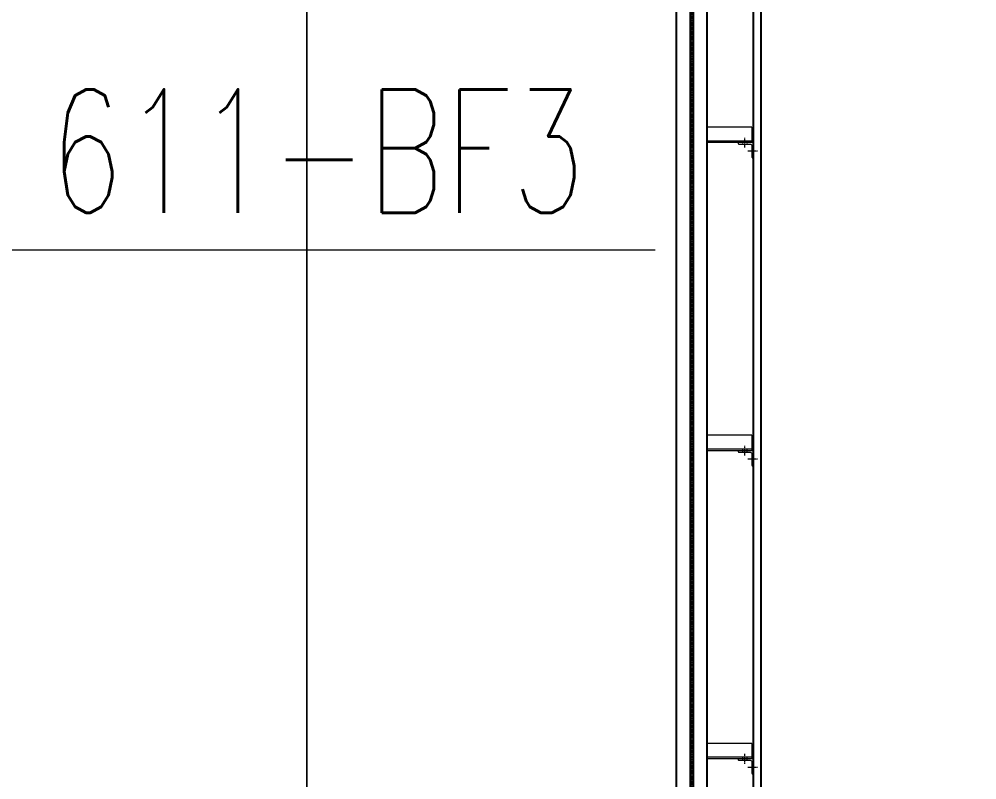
# Model space of a CAD drawing. Header units: millimetres. Extents: x -243837 to -5443, y 40 to 285140.
# Drawn here: x -107695 to -104585, y 119809 to 122278 of the extents above; entities that cross this region are included whole.
import ezdxf

# ---------------------------------------------------------------- set-up
doc = ezdxf.new("R2010")
doc.units = ezdxf.units.MM
doc.linetypes.add('CENTER', pattern=[50.8, 31.75, -6.35, 6.35, -6.35])
doc.linetypes.add('HIDDEN', pattern=[0.375, 0.25, -0.125])
for name, color, linetype, lineweight in [('Conitnuous', 7, 'Continuous', 25), ('kadyan', 143, 'Continuous', 13), ('R-OBJECT', 2, 'Continuous', 20)]:
    doc.layers.add(name, color=color, linetype=linetype, lineweight=lineweight)
doc.styles.add('KA', font='romans.shx', dxfattribs={"width": 0.7})
doc.dimstyles.new('rakesh', dxfattribs={"dimscale": 160, "dimtxt": 2.5, "dimasz": 1, "dimexe": 0.8, "dimexo": 0.8, "dimgap": 1, "dimtad": 1, "dimdec": 0, "dimzin": 0, "dimdsep": 46, "dimtxsty": 'KA', "dimblk": 'OBLIQUE', "dimcen": 1.5, "dimclrd": 1, "dimclre": 1, "dimclrt": 2, "dimadec": 0, "dimazin": 0, "dimtfac": 1, "dimtdec": 0, "dimtmove": 0, "dimatfit": 2, "dimfxl": 0, "dimtolj": 1, "dimtzin": 0, "dimlwd": -1, "dimlwe": -1, "dimarcsym": 1})

# ---------------------------------------------------------------- blocks, each defined once
blk = doc.blocks.new('_Oblique')
at = {"color": 0, "linetype": 'ByBlock', "lineweight": -2}
blk.add_line((-0.5, -0.5), (0.5, 0.5), dxfattribs=at)
blk = doc.blocks.new('*D224')
at = {"layer": 'DEFPOINTS', "color": 0, "ltscale": 10, "transparency": 16777216}
for p in [(-106760.2, 129714.9), (-190510.6, 125814.8, -169.4), (-106760.2, 110177.3)]:
    blk.add_point(p, dxfattribs=at)
at = {"layer": 'R-OBJECT', "color": 1, "ltscale": 10, "transparency": 16777216}
for p, q in [((-190510.6, 125942.8), (-190510.6, 129906.9)), ((-106760.2, 110305.3), (-106760.2, 129906.9)), ((-190510.6, 129714.9), (-106760.2, 129714.9))]:
    blk.add_line(p, q, dxfattribs=at)
at = {"layer": 'R-OBJECT', "color": 1, "ltscale": 10, "transparency": 16777216, "xscale": 160, "yscale": 160, "zscale": 160, "rotation": 180}
blk.add_blockref('_Oblique', (-190510.6, 129714.9), dxfattribs=at)
at = {"layer": 'R-OBJECT', "color": 1, "ltscale": 10, "transparency": 16777216, "xscale": 160, "yscale": 160, "zscale": 160}
blk.add_blockref('_Oblique', (-106760.2, 129714.9), dxfattribs=at)
at = {"layer": 'R-OBJECT', "color": 2, "ltscale": 10, "transparency": 16777216, "insert": (-148635.4, 130179.7), "char_height": 400, "attachment_point": 5, "style": 'KA'}
blk.add_mtext('\\A1;83750 (HORIZONTAL PULLEY CRS.)', dxfattribs=at)
blk = doc.blocks.new('*D225')
at = {"layer": 'DEFPOINTS', "color": 0, "ltscale": 10, "transparency": 16777216}
for p in [(-106759.9, 127989.4), (-108009.9, 117114.4, -43.5), (-106759.9, 117114.4)]:
    blk.add_point(p, dxfattribs=at)
at = {"layer": 'R-OBJECT', "color": 1, "ltscale": 10, "transparency": 16777216}
for p, q in [((-108009.9, 117242.4), (-108009.9, 128181.4)), ((-106759.9, 117242.4), (-106759.9, 128181.4)), ((-108009.9, 127989.4), (-106759.9, 127989.4))]:
    blk.add_line(p, q, dxfattribs=at)
at = {"layer": 'R-OBJECT', "color": 1, "ltscale": 10, "transparency": 16777216, "xscale": 160, "yscale": 160, "zscale": 160, "rotation": 180}
blk.add_blockref('_Oblique', (-108009.9, 127989.4), dxfattribs=at)
at = {"layer": 'R-OBJECT', "color": 1, "ltscale": 10, "transparency": 16777216, "xscale": 160, "yscale": 160, "zscale": 160}
blk.add_blockref('_Oblique', (-106759.9, 127989.4), dxfattribs=at)
at = {"layer": 'R-OBJECT', "color": 2, "ltscale": 10, "transparency": 16777216, "insert": (-107384.9, 128349.4), "char_height": 400, "attachment_point": 5, "style": 'KA'}
blk.add_mtext('\\A1;1250', dxfattribs=at)
blk = doc.blocks.new('*D267')
at = {"layer": 'DEFPOINTS', "color": 0, "ltscale": 10, "transparency": 16777216}
for p in [(-99129.9, 285140), (-118071.6, 111168.1)]:
    blk.add_point(p, dxfattribs=at)
at = {"layer": 'R-OBJECT', "color": 1, "ltscale": 10, "transparency": 16777216}
blk.add_line((-117727.6, 114327.7), (-118071.6, 111168.1), dxfattribs=at)
at = {"layer": 'R-OBJECT', "color": 1, "ltscale": 10, "transparency": 16777216, "xscale": 160, "yscale": 160, "zscale": 160, "rotation": 263.7862272517605}
blk.add_blockref('_Oblique', (-118071.6, 111168.1), dxfattribs=at)
at = {"layer": 'R-OBJECT', "color": 2, "ltscale": 10, "transparency": 16777216, "insert": (-118199.5, 113319.5), "char_height": 400, "attachment_point": 5, "rotation": 83.7862, "style": 'KA'}
blk.add_mtext('\\A1;R175000', dxfattribs=at)
blk = doc.blocks.new('*D397')
at = {"layer": 'DEFPOINTS', "color": 0, "ltscale": 10, "transparency": 16777216}
for p in [(-99129.9, 285140), (-130317, 112941.4)]:
    blk.add_point(p, dxfattribs=at)
at = {"layer": 'R-OBJECT', "color": 1, "ltscale": 10, "transparency": 16777216}
blk.add_line((-129734.3, 116158.5), (-130317, 112941.4), dxfattribs=at)
at = {"layer": 'R-OBJECT', "color": 1, "ltscale": 10, "transparency": 16777216, "xscale": 160, "yscale": 160, "zscale": 160, "rotation": 259.7343612702829}
blk.add_blockref('_Oblique', (-130317, 112941.4), dxfattribs=at)
at = {"layer": 'R-OBJECT', "color": 2, "ltscale": 10, "transparency": 16777216, "insert": (-130276.3, 115186.1), "char_height": 400, "attachment_point": 5, "rotation": 79.7344, "style": 'KA'}
blk.add_mtext('\\A1;R175000', dxfattribs=at)
blk = doc.blocks.new('A$C2FB84F51')
at = {"color": 7, "linetype": 'ByBlock', "lineweight": 9}
for p, q in [((7633.4, 5688.5, 2.4), (7488.4, 5688.5, 2.4)), ((7633.4, 5688.5, 2.4), (7633.4, 5638.5, 2.4)), ((7633.4, 5643.5, 2.4), (7488.4, 5643.5, 2.4)), ((7633.4, 5638.5, 2.4), (7488.4, 5638.5, 2.4)), ((7633.4, 4688.5, 2.4), (7488.4, 4688.5, 2.4)), ((7633.4, 4688.5, 2.4), (7633.4, 4638.5, 2.4)), ((7633.4, 4643.5, 2.4), (7488.4, 4643.5, 2.4)), ((7633.4, 4638.5, 2.4), (7488.4, 4638.5, 2.4)), ((7633.4, 3688.5, 2.4), (7488.4, 3688.5, 2.4)), ((7633.4, 3688.5, 2.4), (7488.4, 3688.5, 2.4)), ((7633.4, 3688.5, 2.4), (7633.4, 3638.5, 2.4)), ((7633.4, 3688.5, 2.4), (7633.4, 3638.5, 2.4)), ((7633.4, 3643.5, 2.4), (7488.4, 3643.5, 2.4)), ((7633.4, 3643.5, 2.4), (7488.4, 3643.5, 2.4)), ((7633.4, 3638.5, 2.4), (7488.4, 3638.5, 2.4)), ((7633.4, 3638.5, 2.4), (7488.4, 3638.5, 2.4))]:
    blk.add_line(p, q, dxfattribs=at)
at = {"color": 7, "linetype": 'ByBlock', "lineweight": 9, "elevation": 2.4}
for points in [[(7638.4, 5638.5), (7588.4, 5638.5), (7588.4, 5636.5, 0.414214), (7591.4, 5633.5), (7627.4, 5633.5, -0.414214), (7633.4, 5627.5), (7633.4, 5591.5, 0.414214), (7636.4, 5588.5), (7638.4, 5588.5)], [(7638.4, 4638.5), (7588.4, 4638.5), (7588.4, 4636.5, 0.414214), (7591.4, 4633.5), (7627.4, 4633.5, -0.414214), (7633.4, 4627.5), (7633.4, 4591.5, 0.414214), (7636.4, 4588.5), (7638.4, 4588.5)], [(7638.4, 3638.5), (7588.4, 3638.5), (7588.4, 3636.5, 0.414214), (7591.4, 3633.5), (7627.4, 3633.5, -0.414214), (7633.4, 3627.5), (7633.4, 3591.5, 0.414214), (7636.4, 3588.5), (7638.4, 3588.5)], [(7638.4, 3638.5), (7588.4, 3638.5), (7588.4, 3636.5, 0.414214), (7591.4, 3633.5), (7627.4, 3633.5, -0.414214), (7633.4, 3627.5), (7633.4, 3591.5, 0.414214), (7636.4, 3588.5), (7638.4, 3588.5)]]:
    blk.add_lwpolyline(points, format="xyb", close=True, dxfattribs=at)
at = {"layer": 'Conitnuous'}
for p, q in [((7388.4, 215.9, 2.4), (7388.4, 8677.5, 141.8)), ((7433.4, 215.9, 2.5), (7433.4, 8677.5, 141.9)), ((7443.4, 215.9, 2.5), (7443.4, 8677.5, 141.9)), ((7488.4, 215.9, 2.4), (7488.4, 8677.5, 141.8))]:
    blk.add_line(p, q, dxfattribs=at)
at = {"layer": 'Conitnuous', "color": 6}
for p, q in [((7638.4, 2408, 2.4), (7638.4, 8695.6, 141.7)), ((7663.4, 2407.3, 2.4), (7663.4, 8695.6, 141.7))]:
    blk.add_line(p, q, dxfattribs=at)
at = {"layer": 'kadyan', "color": 1, "linetype": 'CENTER', "lineweight": 9, "ltscale": 0.1}
for p, q in [((7438.4, 8677.6, 138.3), (7438.4, 0, -1)), ((7610.4, 5622.5, 2.4), (7610.4, 5654.4, 2.4)), ((7651.3, 5610.5, 2.4), (7620.3, 5610.5, 2.4)), ((7610.4, 4622.5, 2.4), (7610.4, 4654.4, 2.4)), ((7651.3, 4610.5, 2.4), (7620.3, 4610.5, 2.4)), ((7610.4, 3622.5, 2.4), (7610.4, 3654.4, 2.4)), ((7610.4, 3622.5, 2.4), (7610.4, 3654.4, 2.4)), ((7651.3, 3610.5, 2.4), (7620.3, 3610.5, 2.4)), ((7651.3, 3610.5, 2.4), (7620.3, 3610.5, 2.4))]:
    blk.add_line(p, q, dxfattribs=at)
at = {"layer": 'kadyan', "color": 2, "linetype": 'HIDDEN', "lineweight": 9, "ltscale": 0.1}
for p, q in [((7603.4, 5633.5, 2.4), (7603.4, 5643.5, 2.4)), ((7617.4, 5633.5, 2.4), (7617.4, 5643.5, 2.4)), ((7638.4, 5617.5, 2.4), (7633.4, 5617.5, 2.4)), ((7638.4, 5603.5, 2.4), (7633.4, 5603.5, 2.4)), ((7603.4, 4633.5, 2.4), (7603.4, 4643.5, 2.4)), ((7617.4, 4633.5, 2.4), (7617.4, 4643.5, 2.4)), ((7638.4, 4617.5, 2.4), (7633.4, 4617.5, 2.4)), ((7638.4, 4603.5, 2.4), (7633.4, 4603.5, 2.4)), ((7603.4, 3633.5, 2.4), (7603.4, 3643.5, 2.4)), ((7603.4, 3633.5, 2.4), (7603.4, 3643.5, 2.4)), ((7617.4, 3633.5, 2.4), (7617.4, 3643.5, 2.4)), ((7617.4, 3633.5, 2.4), (7617.4, 3643.5, 2.4)), ((7638.4, 3617.5, 2.4), (7633.4, 3617.5, 2.4)), ((7638.4, 3617.5, 2.4), (7633.4, 3617.5, 2.4)), ((7638.4, 3603.5, 2.4), (7633.4, 3603.5, 2.4)), ((7638.4, 3603.5, 2.4), (7633.4, 3603.5, 2.4))]:
    blk.add_line(p, q, dxfattribs=at)
blk = doc.blocks.new('A$C1D572FE8')
at = {"layer": 'R-OBJECT', "ltscale": 10}
blk.add_blockref('A$C2FB84F51', (0, 0), dxfattribs=at)

msp = doc.modelspace()

# ---------------------------------------------------------------- block references
at = {"layer": 'R-OBJECT', "ltscale": 10}
msp.add_blockref('A$C1D572FE8', (-112948.6, 116239.15, 10.58), dxfattribs=at)

# ---------------------------------------------------------------- texts
at = {"layer": 'R-OBJECT', "color": 2, "ltscale": 10, "insert": (-107596.45, 122050.2, -20.5), "char_height": 400, "attachment_point": 1, "style": 'KA'}
msp.add_mtext('611-BF3', dxfattribs=at)

# ---------------------------------------------------------------- dimensions: what is measured, and where the dimension line sits
at = {"layer": 'R-OBJECT', "ltscale": 10}
for mpoint, picture, middle in [((-130316.98, 112941.4), '*D397', (-129922.05, 115121.99)), ((-118071.56, 111168.15), '*D267', (-117841.57, 113280.56))]:
    dim = msp.add_radius_dim(center=(-99129.86, 285140.02), mpoint=mpoint, dimstyle='rakesh', override={"dimexe": 1.2, "dimatfit": 3, "dimfxl": 0.18}, dxfattribs=at)
    dim.commit()
    dim.dimension.update_dxf_attribs({"geometry": picture, "text_midpoint": middle, "dimtype": 164})
dim = msp.add_linear_dim(base=(-106760.16, 129714.92), p1=(-190510.55, 125814.78, -169.38), p2=(-106760.16, 110177.28), text='<> (HORIZONTAL PULLEY CRS.)', dimstyle='rakesh', override={"dimexe": 1.2, "dimfxl": 0.18}, dxfattribs=at)
dim.commit()
dim.dimension.update_dxf_attribs({"geometry": '*D224', "text_midpoint": (-148635.36, 130179.68)})
dim = msp.add_linear_dim(base=(-106759.94, 127989.44), p1=(-108009.94, 117114.44, -43.46), p2=(-106759.94, 117114.44), dimstyle='rakesh', override={"dimexe": 1.2, "dimfxl": 0.18}, dxfattribs=at)
dim.commit()
dim.dimension.update_dxf_attribs({"geometry": '*D225', "text_midpoint": (-107384.94, 127989.44), "dimtype": 160})

# ---------------------------------------------------------------- leaders
at = {"layer": 'R-OBJECT', "ltscale": 10, "annotation_type": 0, "has_hookline": 1, "hookline_direction": 0, "text_width": 1840}
msp.add_leader([(-108426.66, 121177.66, -20.5), (-107789.2, 121529.5, -20.5), (-107629.2, 121529.5, -20.5)], dimstyle='rakesh', override={"dimexe": 1.2, "dimgap": 1, "dimtad": 1, "dimatfit": 3, "dimfxl": 0.18}, dxfattribs=at)

doc.saveas('drawing.dxf')
